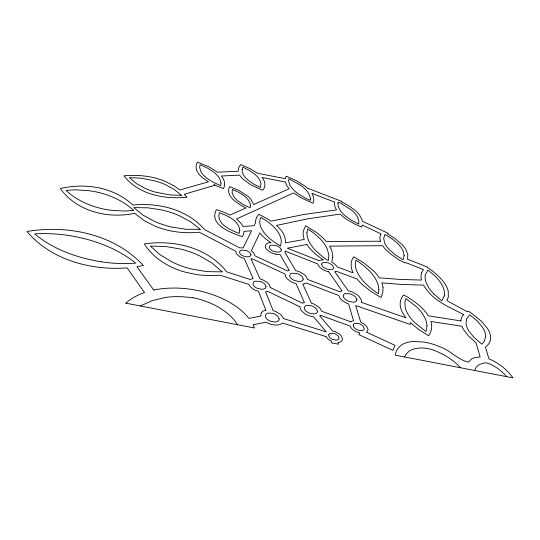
<?xml version="1.0" encoding="UTF-8"?>
<svg xmlns="http://www.w3.org/2000/svg" width="540" height="540" viewBox="0 0 540 540"><rect width="100%" height="100%" fill="white"/><g stroke="black" fill="none" stroke-linecap="round" stroke-linejoin="round"><path stroke-width="0.81" d="M332.748 257.276L331.675 262.103L332.627 262.636A11.462 5.758 20.1 0 1 336.535 265.964L337.149 266.875L353.147 272.862A48.168 23.213 22.7 0 1 351.54 268.461C350.521 264.485 351.223 260.064 353.72 256.763L364.001 262.98L373.633 270.945A48.796 24.779 20.7 0 1 379.242 277.823L399.924 279.423L421.477 280.064A47.061 21.553 24.8 0 1 421.76 272.504M444.211 296.028L441.754 300.881L434.153 294.226M421.74 272.498L423.441 269.588L405.81 262.622L405.121 262.953L399.019 259.943L391.23 254.428L386.208 250.02A34.958 15.599 22.4 0 1 382.624 245.7L329.542 246.112A53.568 26.609 18 0 1 332.735 257.269M380.572 234.698L380.963 233.854L362.333 225.092L361.604 227.124L354.827 224.08L346.336 219.186L340.011 214.097L307.935 218.801L276.507 225.423L278.768 227.563A42.194 20.932 16.5 0 1 284.189 235.224L285.431 239.625L285.417 242.885L304.29 239.45A52.556 24.813 20.6 0 1 303.48 230.465L305.694 225.754L316.224 232.369A53.852 26.764 18 0 1 326.214 241.481L380.423 241.218M404.555 356.954L405.972 354.287L408.983 351.29A34.837 18.846 27.2 0 1 412.87 349.346C420.957 346.646 429.725 348.206 437.319 351.675A38.556 20.986 27.1 0 1 448.686 357.716L452.918 360.747A36.788 19.987 27.1 0 1 460.33 367.713M256.635 217.391L258.687 214.36A53.224 26.656 16.2 0 1 271.019 221.177L303.466 214.542L336.562 209.918A34.938 15.12 20.3 0 1 334.503 204.451L334.577 202.095L311.857 193.327C313.713 196.229 314.51 200.029 313.031 203.256L302.069 198.322L293.645 192.915L236.412 218.997A28.424 14.107 15.3 0 1 242.906 226.463L254.124 225.693L255.494 222.925A47.318 22.687 18.6 0 1 256.649 217.397M261.522 312.532L260.807 315.198A10.942 6.298 18.9 0 0 260.935 316.076L248.893 318.371A59.562 36.268 15.1 0 0 237.263 307.3C224.174 297.797 208.535 292.295 192.692 289.562A81.034 50.436 14.9 0 0 153.711 290.034M140.373 305.957L152.165 300.672L164.68 297.581A66.285 41.222 14.9 0 1 174.704 296.649L181.751 296.69L192.969 297.722M306.923 244.499L287.327 248.184L319.207 260.759A10.03 5.035 20.1 0 1 323.345 259.909L321.955 258.957A51.975 24.53 20.6 0 1 306.882 244.499M270.884 242.676L269.656 242.757A9.788 4.934 17.8 0 0 266.072 244.202L265.255 246.017L265.707 247.982A11.111 5.596 17.9 0 0 266.895 249.629L269.555 251.782A9.767 4.928 17.9 0 0 272.336 253.166L275.744 254.178M460.958 320.935L428.315 315.846A42.026 21.715 23.7 0 0 425.412 311.783C419.479 304.682 411.716 299.376 403.684 294.914C399.917 298.85 399.236 304.925 401.281 309.859A41.546 20.534 25.1 0 0 405.938 317.79L361.199 302.285A12.029 6.291 21.8 0 0 361.3 300.051L359.39 296.804A13.25 6.939 21.7 0 0 357.203 294.806L353.342 292.478A11.225 5.866 21.8 0 0 349.893 291.209L348.327 290.851L334.793 271.775A10.517 5.279 20.2 0 0 336.17 271.195L357.136 279.045A48.229 23.24 22.7 0 0 361.449 283.75L369.995 290.77L380.916 297.526L382.718 293.139L383.022 287.618M125.847 303.156L254.536 327.996L253.031 324.716L266.119 322.204A11.617 6.689 18.9 0 0 272.281 324.635L274.982 325.033A12.076 6.953 18.9 0 0 282.515 323.035L325.951 336.562M463.502 314.631C449.699 306.956 435.348 302.11 425.783 288.569A45.421 20.817 24.8 0 1 423.556 285.107L402.26 284.479L381.827 282.879A50.639 25.738 20.7 0 1 383.015 287.618M214.103 184.788L214.826 185.267L184.356 194.238C185.234 195.169 186.064 196.142 186.853 197.147C164.457 199.638 138.402 194.549 123.95 175.838C134.399 174.839 145.037 175.439 155.223 178.031A37.058 17.698 12.6 0 1 165.416 181.447L174.501 186.158L179.84 190.013L208.427 181.804L203.06 178.126A32.785 14.438 15.5 0 1 198.2 173.07C195.865 169.958 195.149 165.422 197.512 162.122L208.892 166.84L217.391 172.186L238.181 171.248L238.579 167.764L240.732 164.565L250.162 168.743L257.398 173.239L285.322 178.679A45.32 19.346 18.9 0 1 286.214 176.168L296.183 180.569L305.222 186.266A34.601 15.309 17.4 0 1 308.178 188.838L308.401 188.521L341.901 201.427L341.644 201.886L347.929 205.268L354.706 210.04A33.116 14.837 19.3 0 1 359.498 215.001L361.685 218.761L362.421 221.251L388.199 233.327L387.666 233.941L395.118 238.626L402.55 245.072A35.269 16.281 21.2 0 1 406.12 249.925L407.835 254.678L407.565 259.22L427.727 267.165L427.626 267.516C433.843 271.782 439.817 276.635 444.251 282.791A45.043 21.58 23.1 0 1 448.247 291.209L448.335 297.047L446.918 300.611L467.127 311.708L468.261 311.087L472.041 313.619L481.376 321.199L487.593 328.597A35.147 17.26 25.9 0 1 490.489 335.57C491.407 340.065 489.092 344.621 485.406 347.173L488.957 358.857C498.562 362.745 506.945 369.495 513 377.879L395.28 355.158C395.827 349.933 399.519 345.418 404.339 343.467A40.892 22.093 27 0 1 413.113 341.476L424.022 342.07A41.648 22.505 27 0 1 440.06 346.862C450.495 350.365 457.63 359.809 468.45 362.124L471.947 358.736A27.074 13.784 28.6 0 1 475.929 357.365L480.161 357.028L476.057 342.853L468.828 336.312L463.934 330.122A35.377 16.855 26.9 0 1 461.963 326.261L430.913 321.476C432.506 326.255 431.717 331.776 428.578 335.759L418.345 329.252L410.306 322.576L410.15 324.432L355.698 305.552L360.72 322.083L364.52 324.351A10.814 5.913 22.9 0 1 366.383 326.126L367.841 328.725A9.572 5.225 23 0 1 366.518 332.201L395.071 345.357L392.931 350.393L358.891 334.638L359.802 332.856L357.041 332.033A9.126 4.988 23 0 1 353.963 330.433L352.154 328.995A10.334 5.643 23 0 1 350.46 326.984L349.947 326.005L320.483 315.326A11.367 6.278 20.5 0 1 319.694 315.846L332.687 331.047L333.896 331.317A8.451 4.793 22.3 0 1 336.488 332.276L339.37 334.098A9.929 5.643 22.3 0 1 340.983 335.678L342.232 337.79L342.367 339.552A8.971 5.09 22.3 0 1 338.067 342.434M506.817 376.69C501.275 370.555 494.417 365.269 486.432 362.833A29.187 14.85 29.1 0 0 481.734 363.602L479.027 364.79L476.982 366.404A33.5 17.037 29.3 0 0 474.734 370.494M153.731 290.054L136.924 266.693L143.33 265.484C114.251 234.137 67.999 224.586 27 231.491C51.098 260.057 90.929 270.621 127.123 267.894L144.511 292.579A78.145 48.526 14.8 0 0 125.834 303.149M265.822 310.156L258.471 291.35L255.724 290.419A10.618 5.819 17.7 0 1 252.713 288.779L250.499 286.882A12.049 6.588 17.8 0 1 249.102 284.918L248.879 284.438L220.124 275.197L214.286 275.562L202.642 275.265L196.911 274.61L185.774 272.309A47.419 24.948 14.4 0 1 170.357 266.517C159.955 261.36 150.518 253.834 144.322 243.911C173.981 239.497 207.698 247.482 226.847 271.951L250.412 279.524A10.598 5.798 17.7 0 1 253.125 278.539L244.256 258.532L242.298 257.897A9.241 4.799 16.7 0 1 239.821 256.682L237.404 254.779A10.564 5.481 16.7 0 1 236.27 253.3L235.73 251.235L199.247 232.207C188.69 233.307 177.944 232.652 167.609 230.209A42.714 20.918 13.5 0 1 155.142 226.199L144.018 220.502L134.669 213.3C108.088 219.078 76.727 211.491 60.352 188.575C85.259 182.642 113.825 187.11 132.907 205.099C158.713 202.433 187.259 209.412 204.707 229.682L239.882 247.954A9.835 5.103 16.7 0 1 243.122 247.928L251.606 230.776L243.992 231.336A44.752 22.255 14.6 0 1 242.399 236.675C231.755 233.132 208.42 224.964 216.358 209.655L223.749 212.186L230.074 215.042L246.058 207.934L241.191 205.457L235.278 201.481A28.991 13.25 16.6 0 1 231.161 197.343C228.751 194.393 227.556 190.019 229.649 186.57L238.903 190.465L247.577 196.02A29.828 13.973 15.5 0 1 251.107 199.611L253.672 204.552L289.177 188.771A34.931 14.951 18.5 0 1 285.431 182.027L261.961 177.478C265.255 180.873 266.22 186.712 262.663 190.282L250.931 184.835L242.851 179.017A29.781 12.899 16.8 0 1 239.625 175.122L221.353 176.006C224.343 179.321 225.882 184.457 223.459 188.521A43.882 19.13 15.7 0 1 214.097 184.788M338.074 342.448L338.378 344.176L331.702 342.887L331.425 341.206A8.964 5.09 22.3 0 1 325.998 336.562M192.969 297.709A53.467 32.791 14.6 0 1 237.634 324.749M280.354 245.835A43.497 20.79 18.6 0 1 260.807 217.431A45.34 22.586 16.2 0 1 280.361 245.822M434.147 294.233A45.333 20.709 24.9 0 1 425.439 274.354L427.984 270.007L435.179 276.149A45.428 21.83 22.9 0 1 444.224 296.028M380.383 241.204A39.994 17.8 22.5 0 1 380.606 234.711M460.91 320.915A42.228 20.054 27.2 0 1 463.543 314.658M270.904 242.669A42.93 20.581 18.4 0 1 259.774 232.936L251.329 250.864A10.908 5.663 16.7 0 1 254.016 253.503L254.745 255.731L287.584 270.992A11.158 5.866 19.2 0 1 289.298 270.459L280.01 254.529A10.368 5.231 17.9 0 1 275.744 254.185M261.522 312.532A11.219 6.453 18.9 0 1 265.822 310.156M270.371 287.577L302.4 303.197A10.908 6.021 20.5 0 1 304.412 302.609L296.055 283.662L293.672 282.906A11.097 5.839 19.2 0 1 290.594 281.435L287.503 279.079A12.535 6.588 19.2 0 1 285.653 276.608L285.12 274.091L251.937 258.674A10.01 5.191 16.7 0 1 250.972 258.923L260.084 278.957A10.55 5.764 17.7 0 1 263.237 280.058L267.388 282.67A12.596 6.899 17.7 0 1 269.096 284.459L270.371 287.577M281.286 249.838L281.212 250.526A6.041 3.044 17.9 0 1 280.348 251.546L279.619 251.87A6.433 3.24 17.9 0 1 277.216 252.133L273.51 251.316A5.859 2.957 17.9 0 1 271.85 250.493L270.581 249.534A6.649 3.348 17.9 0 1 269.541 248.218L269.264 246.949L269.879 245.815A5.852 2.95 17.9 0 1 271.721 245.093L275.677 245.437A5.839 2.943 17.9 0 1 277.486 246.098L279.443 247.28A6.959 3.51 17.8 0 1 280.49 248.272L281.286 249.838M299.882 306.794L300.524 309.258A12.285 6.777 20.6 0 0 301.928 311.256L304.972 313.814A10.8 5.967 20.5 0 0 308.077 315.414L311.83 316.521A11.063 6.109 20.5 0 0 313.517 316.771L326.288 331.884L283.473 318.546L282.17 316.291A13.25 7.634 18.9 0 0 279.929 314.057L276.014 311.675A11.111 6.392 18.9 0 0 273.166 310.649L265.586 291.803A11.543 6.318 17.7 0 0 267.469 291.276L299.882 306.754M279.146 318.796L279.059 319.694A6.912 3.976 19 0 1 278.066 321.064L277.229 321.523A7.358 4.232 18.9 0 1 274.469 321.995L270.229 321.118A6.703 3.861 18.9 0 1 268.333 320.119L266.888 318.938A7.601 4.374 19 0 1 265.7 317.27L265.397 315.63L266.105 314.118A6.696 3.854 18.9 0 1 268.225 313.085L272.754 313.335A6.683 3.848 18.9 0 1 274.82 314.105L277.047 315.549A7.958 4.583 18.9 0 1 278.242 316.784L279.146 318.796M306.902 232.268L307.098 235.973L308.3 239.929A53.089 24.968 20.7 0 0 315.509 250.425L322.542 256.736L328.266 260.766L328.901 255.008L327.206 248.879A55.296 27.567 17.8 0 0 319.869 238.525L313.112 232.591L307.739 228.879L306.902 232.268M353.255 325.114L353.687 326.815A6.197 3.382 23 0 0 354.807 328.178L356.069 329.144A5.461 2.984 23 0 0 357.649 329.947L361.01 330.656A6.001 3.274 23 0 0 363.069 330.257L363.65 329.879A5.636 3.078 23 0 0 364.25 328.752L363.258 326.363A6.487 3.544 22.9 0 0 362.185 325.35L360.295 324.175A5.447 2.977 23 0 0 358.607 323.548L355.097 323.365A5.461 2.984 22.9 0 0 353.599 324.23L353.255 325.114M250.432 205.349L250.169 207.751L243.574 204.687L238.329 201.265A25.765 11.772 16.6 0 1 233.692 196.432L232.139 192.814L232.369 189.378L238.768 192.335L243.911 195.656A26.541 12.434 15.5 0 1 248.582 200.435L249.885 202.892L250.432 205.349M221.009 182.999L220.691 185.726L213.017 182.162L206.921 178.207A31.873 14.013 15.6 0 1 200.732 171.288L199.638 167.252L200.084 164.714L207.488 168.122L213.442 171.943A33.197 15.012 14.1 0 1 219.733 178.814L221.009 182.999M427.019 325.721L425.972 331.54L415.112 322.947A43.342 21.29 25.3 0 1 405.27 307.861L404.906 302.096L405.999 298.661L416.327 306.666A43.976 22.856 23.5 0 1 426.33 321.584L427.019 325.721M265.99 286.443L265.896 287.253A6.554 3.584 17.8 0 1 264.911 288.454L264.101 288.853A6.98 3.821 17.7 0 1 261.454 289.231L257.418 288.367A6.359 3.483 17.7 0 1 255.623 287.442L254.273 286.362A7.216 3.942 17.8 0 1 253.172 284.85L252.923 283.379L253.631 282.042A6.352 3.476 17.7 0 1 255.677 281.151L260.003 281.455A6.338 3.47 17.7 0 1 261.961 282.177L264.06 283.507A7.553 4.138 17.7 0 1 265.174 284.634L265.99 286.443M337.973 203.249L338.108 205.862L339.964 210.06A31.205 13.493 20.3 0 0 345.317 215.872L351.304 220.144L358.803 224.127L358.742 219.996L356.711 215.676A32.042 14.384 19.2 0 0 351.297 209.918L340.787 203.229L338.243 202.014L337.973 203.249M356.873 299.585L356.852 300.004A6.946 3.631 21.8 0 1 356.096 301.307L355.361 301.745A7.391 3.868 21.8 0 1 352.796 302.171L348.631 301.273A6.75 3.53 21.8 0 1 346.687 300.301L345.141 299.147A7.621 3.983 21.8 0 1 343.771 297.526L343.251 295.94L343.724 294.496A6.743 3.523 21.7 0 1 345.134 293.639L349.947 293.807A6.737 3.517 21.8 0 1 352.026 294.57L354.355 295.981A7.945 4.158 21.7 0 1 355.664 297.182L356.873 299.585M242.123 169.412L242.237 171.882L243.23 174.474A30.287 13.075 16.9 0 0 247.745 179.84L253.206 183.809L260.3 187.522L260.996 183.762L259.679 179.806A31.266 13.858 15.6 0 0 255.096 174.488L249.75 170.66L242.912 167.117L242.123 169.412M378.905 289.703L378.405 293.719A49.95 23.942 22.9 0 1 369.671 287.314L364.912 282.872A51.489 24.644 22.9 0 1 355.678 267.658L355.286 263.736L355.941 260.138A51.422 26.244 20.5 0 1 364.176 266.058L368.766 270.25A53.123 27.155 20.4 0 1 378.311 285.485L378.905 289.703M250.938 254.644L250.83 255.299A5.704 2.957 16.7 0 1 249.939 256.271L249.217 256.581A6.068 3.152 16.7 0 1 246.888 256.844L243.385 256.075A5.549 2.882 16.7 0 1 241.839 255.292L240.671 254.381A6.318 3.274 16.7 0 1 239.74 253.125L239.544 251.924L240.192 250.837A5.495 2.849 16.7 0 1 242.001 250.142L245.801 250.459A5.495 2.849 16.7 0 1 247.502 251.087L249.318 252.214A6.615 3.436 16.7 0 1 250.27 253.159L250.938 254.644M328.766 334.942L328.948 336.238A5.704 3.24 22.3 0 0 329.785 337.514L330.811 338.445A5.049 2.869 22.3 0 0 332.687 339.485L335.833 340.132A5.535 3.146 22.3 0 0 338.094 339.579A5.238 2.97 22.3 0 0 338.972 338.317L338.391 336.38A5.933 3.368 22.3 0 0 337.169 335.104L335.441 334.01A5.069 2.876 22.3 0 0 333.875 333.43L330.588 333.275A5.103 2.896 22.3 0 0 328.961 334.348L328.766 334.942M404.163 255.386L403.049 259.774L395.226 254.806L389.327 249.689A33.352 14.85 22.4 0 1 384.656 243.034L383.677 238.444L384.946 234.414L392.425 239.085L398.196 243.999A33.885 15.667 21.2 0 1 402.982 250.614L404.163 255.386M485.656 336.434L484.339 341.381L481.957 344.203L474.302 337.662L469.091 331.331A34.668 16.45 27 0 1 466.007 323.635L466.627 318.722L469.78 314.759L477.077 320.848L482.227 326.93A34.513 17.01 25.8 0 1 485.514 334.638L485.656 336.434M321.705 264.013L322.076 265.666A6.683 3.355 20.2 0 0 323.231 267.023L324.56 268.002A5.893 2.957 20.2 0 0 326.255 268.839L329.933 269.649A6.467 3.247 20.2 0 0 332.235 269.345L332.903 269.001A6.075 3.051 20.2 0 0 333.632 267.935L332.687 265.599A6.993 3.51 20.2 0 0 331.56 264.58L329.549 263.378A5.872 2.943 20.2 0 0 327.719 262.71L323.851 262.4A5.886 2.957 20.2 0 0 322.144 263.169L321.705 264.013M310.379 199.091L310.244 200.441L305.033 197.944L298.397 193.887A32.9 14.054 18.6 0 1 290.034 185.375L288.623 181.298L288.792 178.767L300.233 185.038A34.061 15.107 17.3 0 1 308.671 193.469L309.953 196.31L310.379 199.091M317.48 311.337L317.432 311.749A6.683 3.686 20.5 0 1 316.582 313.051L315.826 313.484A7.114 3.929 20.5 0 1 313.254 313.922L309.197 313.065A6.48 3.578 20.5 0 1 307.341 312.107L305.897 310.979A7.351 4.057 20.6 0 1 304.668 309.386L304.27 307.827L304.844 306.396A6.473 3.571 20.5 0 1 306.767 305.417L311.054 305.674A6.46 3.564 20.5 0 1 313.058 306.416L315.259 307.8A7.695 4.253 20.5 0 1 316.467 308.981L317.48 311.337M239.821 230.519L239.227 233.375C230.728 230.216 216.142 224.161 219.348 212.733C227.59 215.892 238.896 220.394 239.821 230.519M303.21 279.038L303.149 279.43A6.851 3.598 19.2 0 1 302.238 280.665L301.442 281.07A7.29 3.834 19.2 0 1 298.762 281.441L294.59 280.543A6.655 3.503 19.2 0 1 292.7 279.592L291.236 278.471A7.52 3.949 19.2 0 1 290 276.912L289.629 275.387L290.264 274.016A6.649 3.497 19.2 0 1 291.796 273.22L296.716 273.443A6.642 3.49 19.2 0 1 298.769 274.199L301.01 275.569A7.843 4.124 19.2 0 1 302.225 276.73L303.21 279.038M133.664 210.357L124.47 211.052L110.349 210.215A45.097 21.431 11.1 0 1 96.458 207.238C85.293 203.884 74.507 198.531 66.062 190.363L75.627 189.817L89.728 190.782A48.431 24.428 9.9 0 1 103.241 193.718C114.386 197.053 125.05 202.453 133.664 210.357M200.212 229.331L186.192 229.277L172.118 227.144A47.938 23.159 13.6 0 1 154.501 221.373L143.046 215.143L133.805 207.59L148.136 207.833L161.98 209.999A51.901 26.986 12.7 0 1 179.111 215.609L190.505 221.704L200.212 229.331M222.237 271.863L206.834 271.627L191.477 269.001A53.325 27.641 14.5 0 1 172.415 262.136L160.164 254.846L150.431 246.085L166.084 246.537L181.13 249.183A58.354 32.92 13.4 0 1 199.645 255.825L211.882 262.96L222.237 271.863M181.42 195.325L170.12 194.96L155.331 192.112A37.476 17.105 13.2 0 1 145.152 188.386L136.33 183.506L129.35 177.653L140.819 178.132L155.365 180.981A39.832 19.19 12.4 0 1 165.321 184.606L174.123 189.412L181.42 195.325M101.318 261.799C77.389 257.924 53.447 249.601 34.661 233.874A96.863 56.153 7.3 0 1 69.741 235.643C93.42 239.524 116.816 248.036 135.709 263.122A82.384 41.782 10.5 0 1 101.318 261.799M328.738 271.789L325.343 270.783A9.835 4.941 20.2 0 1 322.515 269.386L319.7 267.199A11.165 5.596 20.2 0 1 318.371 265.505L317.75 263.939L285.309 251.134A10.321 5.204 17.9 0 1 284.931 252.416L295.772 270.689L296.993 270.986A11.07 5.819 19.2 0 1 300.362 272.228L304.047 274.482A13.075 6.885 19.2 0 1 306.065 276.399L307.712 279.49L340.018 291.863A11.252 5.879 21.7 0 1 342.097 290.858L328.738 271.789M350.838 321.813L321.725 311.269L320.065 308.441A12.845 7.101 20.5 0 0 318.29 306.727L314.3 304.236A10.753 5.933 20.5 0 0 311.391 303.163L302.812 284.168A11.947 6.278 19.2 0 0 306.146 282.994L338.816 295.515L339.775 297.702A12.71 6.642 21.8 0 0 341.793 300.038L344.783 302.231A11.239 5.879 21.8 0 0 347.605 303.615L348.644 304.007L353.565 320.855A9.207 5.029 22.9 0 0 350.831 321.806"/></g></svg>
